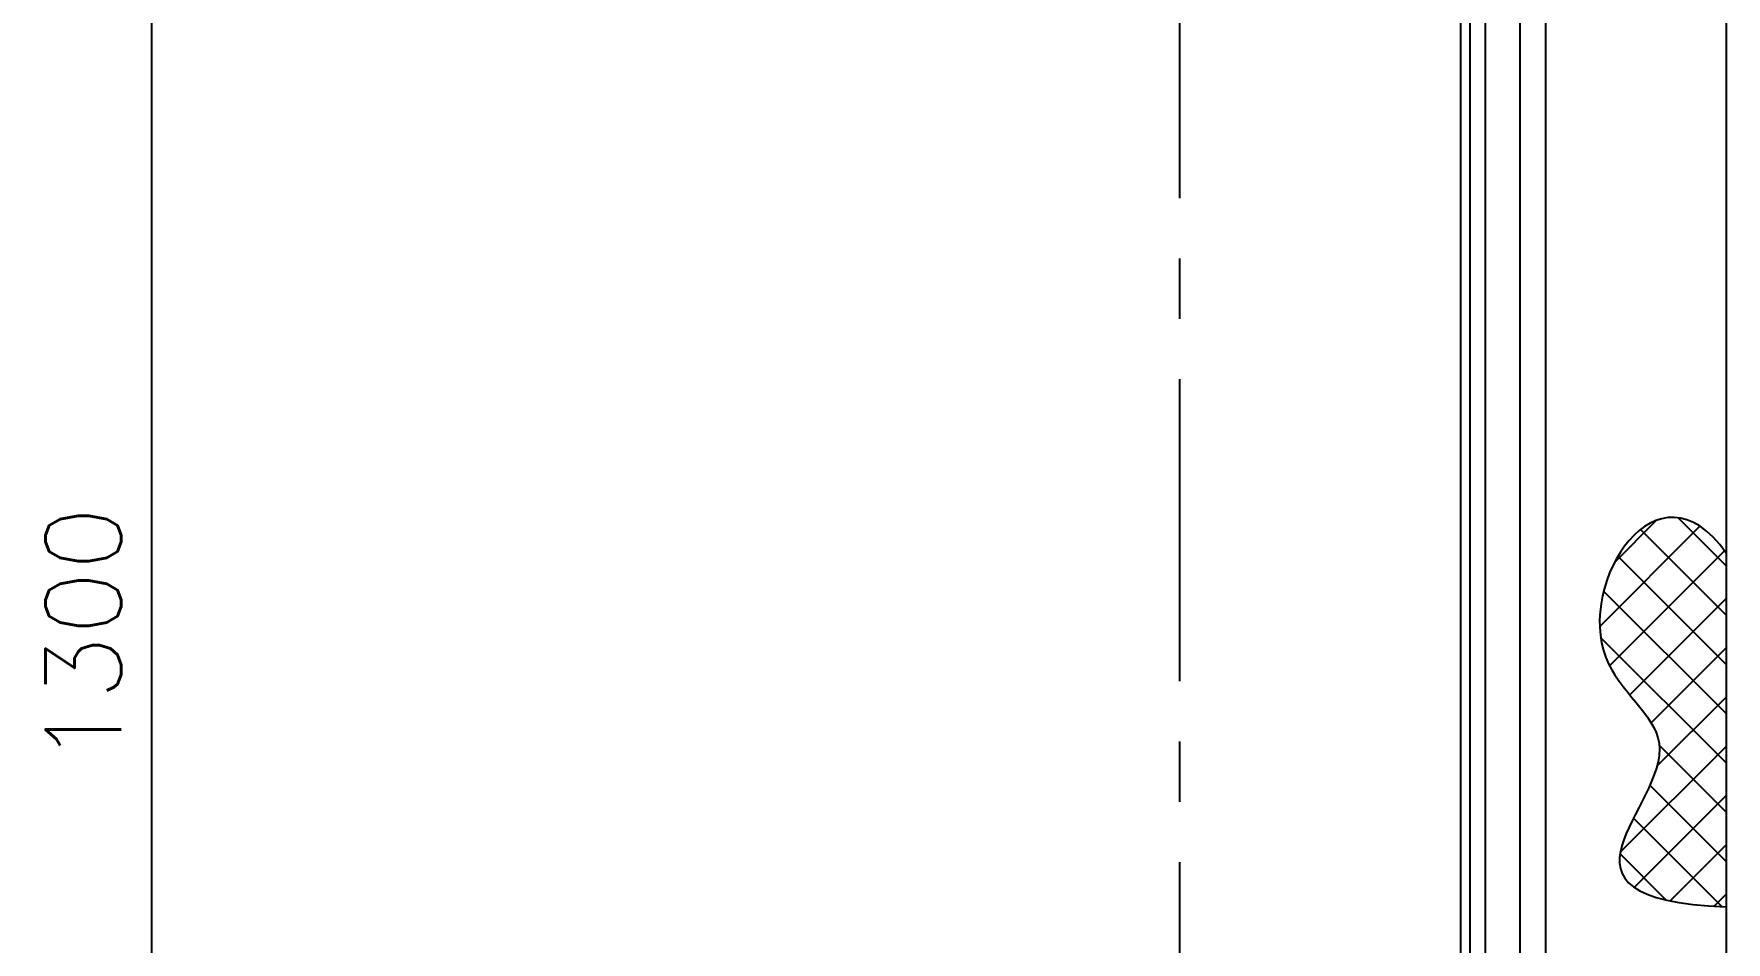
# Model space of a CAD drawing. Header units: millimetres. Extents: x 0 to 5460, y 4155 to 8016.
# Drawn here: x 548 to 1276, y 6451 to 6842 of the extents above; entities that cross this region are included whole.
import ezdxf

# ---------------------------------------------------------------- set-up
doc = ezdxf.new("R2010")
doc.units = ezdxf.units.MM
doc.header["$LTSCALE"] = 13
doc.linetypes.add('ASSI', pattern=[16, 10, -2, 2, -2])
doc.layers.add('P-0000', color=7, linetype='Continuous')
doc.styles.add('ROMANS', font='ROMANS.shx')
doc.dimstyles.new('331N55713_01_00', dxfattribs={"dimscale": 13, "dimtxt": 2.5, "dimasz": 2.5, "dimexe": 0.5, "dimexo": 1, "dimgap": 1, "dimtad": 1, "dimdsep": 46, "dimtxsty": 'ROMANS', "dimsah": 1, "dimcen": 0, "dimclrd": 6, "dimclre": 6, "dimclrt": 2, "dimazin": 2, "dimtfac": 0.6, "dimtmove": 0, "dimatfit": 0, "dimldrblk": 'DOT', "dimfxl": 0, "dimtvp": 1, "dimtolj": 1, "dimarcsym": 0})

# ---------------------------------------------------------------- blocks, each defined once
blk = doc.blocks.new('*D9')
at = {"layer": 'Defpoints', "color": 0, "linetype": 'Continuous'}
for p in [(1162.19, 7232.29), (598.8, 5932.29), (1156.19, 5932.29)]:
    blk.add_point(p, dxfattribs=at)
at = {"layer": 'P-0000', "color": 6, "linetype": 'Continuous', "lineweight": -2}
for p, q in [((1149.19, 7232.29), (592.3, 7232.29)), ((598.8, 7199.79), (598.8, 5964.79)), ((1143.19, 5932.29), (592.3, 5932.29))]:
    blk.add_line(p, q, dxfattribs=at)
at = {"layer": 'P-0000', "color": 6, "linetype": 'Continuous'}
for points in [[(593.39, 7199.79), (604.22, 7199.79), (598.8, 7232.29)], [(593.39, 5964.79), (604.22, 5964.79), (598.8, 5932.29)]]:
    blk.add_solid(points, dxfattribs=at)
at = {"layer": 'P-0000', "color": 2, "linetype": 'Continuous', "insert": (569.55, 6582.54), "char_height": 32.5, "attachment_point": 5, "rotation": 90, "style": 'ROMANS'}
blk.add_mtext('\\A1;1300', dxfattribs=at)
blk = doc.blocks.new('_Dot')
at = {"color": 0, "linetype": 'ByBlock', "lineweight": -2}
blk.add_line((-0.5, 0), (-1, 0), dxfattribs=at)
at = {"color": 0, "linetype": 'ByBlock', "const_width": 0.5}
blk.add_lwpolyline([(-0.25, 0, 1), (0.25, 0, 1)], format="xyb", close=True, dxfattribs=at)

msp = doc.modelspace()

# ---------------------------------------------------------------- hatches: boundary and pattern name
at = {"layer": 'P-0000', "linetype": 'Continuous'}
h = msp.add_hatch(dxfattribs=at)
h.set_pattern_fill('_U', color=6, scale=15, angle=45, style=0, pattern_type=0)
h.set_pattern_definition([(45, (0, 4155.379), (-10.6066, 10.6066), [])])
h.paths.add_polyline_path([(1276.357, 6618.04), (1276.104, 6618.398), (1275.852, 6618.751), (1275.599, 6619.1), (1275.346, 6619.444), (1275.093, 6619.783), (1274.84, 6620.118), (1274.586, 6620.448), (1274.332, 6620.773), (1274.078, 6621.094), (1273.824, 6621.41), (1273.57, 6621.722), (1273.315, 6622.029), (1273.061, 6622.332), (1272.806, 6622.63), (1272.551, 6622.924), (1272.296, 6623.213), (1272.041, 6623.498), (1271.785, 6623.778), (1271.53, 6624.054), (1271.274, 6624.326), (1271.019, 6624.593), (1270.763, 6624.856), (1270.507, 6625.115), (1270.251, 6625.369), (1269.995, 6625.619), (1269.739, 6625.865), (1269.483, 6626.106), (1269.226, 6626.343), (1268.97, 6626.576), (1268.714, 6626.805), (1268.458, 6627.029), (1268.201, 6627.249), (1267.945, 6627.465), (1267.688, 6627.677), (1267.432, 6627.885), (1267.176, 6628.089), (1266.919, 6628.288), (1266.663, 6628.484), (1266.407, 6628.675), (1266.15, 6628.862), (1265.894, 6629.045), (1265.638, 6629.225), (1265.382, 6629.4), (1265.126, 6629.571), (1264.87, 6629.738), (1264.614, 6629.902), (1264.358, 6630.061), (1264.102, 6630.216), (1263.846, 6630.368), (1263.591, 6630.515), (1263.335, 6630.659), (1263.08, 6630.799), (1262.825, 6630.935), (1262.57, 6631.067), (1262.315, 6631.196), (1262.06, 6631.32), (1261.805, 6631.441), (1261.551, 6631.558), (1261.296, 6631.671), (1261.042, 6631.781), (1260.788, 6631.887), (1260.534, 6631.989), (1260.281, 6632.087), (1260.028, 6632.182), (1259.774, 6632.273), (1259.521, 6632.361), (1259.269, 6632.444), (1259.016, 6632.525), (1258.764, 6632.601), (1258.512, 6632.675), (1258.26, 6632.744), (1258.009, 6632.81), (1257.758, 6632.873), (1257.507, 6632.932), (1257.256, 6632.987), (1257.006, 6633.039), (1256.756, 6633.088), (1256.506, 6633.133), (1256.257, 6633.175), (1256.007, 6633.213), (1255.759, 6633.248), (1255.51, 6633.28), (1255.262, 6633.308), (1255.014, 6633.333), (1254.767, 6633.355), (1254.52, 6633.373), (1254.273, 6633.388), (1254.027, 6633.4), (1253.781, 6633.409), (1253.536, 6633.414), (1253.29, 6633.416), (1253.046, 6633.415), (1252.801, 6633.41), (1252.558, 6633.403), (1252.314, 6633.392), (1252.071, 6633.378), (1251.829, 6633.362), (1251.586, 6633.342), (1251.345, 6633.318), (1251.104, 6633.292), (1250.863, 6633.263), (1250.623, 6633.231), (1250.383, 6633.195), (1250.144, 6633.157), (1249.905, 6633.116), (1249.666, 6633.072), (1249.429, 6633.024), (1249.191, 6632.974), (1248.955, 6632.921), (1248.719, 6632.865), (1248.483, 6632.806), (1248.248, 6632.744), (1248.013, 6632.68), (1247.779, 6632.612), (1247.546, 6632.542), (1247.313, 6632.469), (1247.081, 6632.393), (1246.849, 6632.314), (1246.618, 6632.233), (1246.388, 6632.149), (1246.158, 6632.062), (1245.929, 6631.972), (1245.7, 6631.88), (1245.473, 6631.785), (1245.245, 6631.688), (1245.019, 6631.587), (1244.793, 6631.484), (1244.567, 6631.379), (1244.343, 6631.271), (1244.119, 6631.16), (1243.896, 6631.047), (1243.673, 6630.931), (1243.451, 6630.813), (1243.23, 6630.692), (1243.01, 6630.569), (1242.79, 6630.443), (1242.571, 6630.315), (1242.353, 6630.184), (1242.135, 6630.051), (1241.918, 6629.915), (1241.702, 6629.777), (1241.487, 6629.637), (1241.273, 6629.494), (1241.059, 6629.349), (1240.846, 6629.202), (1240.634, 6629.052), (1240.423, 6628.9), (1240.212, 6628.746), (1240.003, 6628.589), (1239.794, 6628.431), (1239.586, 6628.27), (1239.378, 6628.106), (1239.172, 6627.941), (1238.967, 6627.773), (1238.762, 6627.604), (1238.558, 6627.432), (1238.355, 6627.258), (1238.153, 6627.082), (1237.952, 6626.903), (1237.752, 6626.723), (1237.553, 6626.541), (1237.354, 6626.356), (1237.157, 6626.17), (1236.96, 6625.981), (1236.765, 6625.791), (1236.57, 6625.598), (1236.376, 6625.404), (1236.183, 6625.207), (1235.992, 6625.009), (1235.801, 6624.809), (1235.611, 6624.607), (1235.422, 6624.402), (1235.234, 6624.197), (1235.047, 6623.989), (1234.861, 6623.779), (1234.676, 6623.568), (1234.492, 6623.354), (1234.309, 6623.139), (1234.128, 6622.923), (1233.947, 6622.704), (1233.767, 6622.484), (1233.588, 6622.262), (1233.411, 6622.038), (1233.234, 6621.813), (1233.058, 6621.586), (1232.884, 6621.357), (1232.711, 6621.127), (1232.538, 6620.895), (1232.367, 6620.661), (1232.197, 6620.426), (1232.028, 6620.189), (1231.861, 6619.951), (1231.694, 6619.711), (1231.528, 6619.47), (1231.364, 6619.227), (1231.201, 6618.982), (1231.039, 6618.737), (1230.878, 6618.489), (1230.718, 6618.241), (1230.56, 6617.991), (1230.402, 6617.739), (1230.246, 6617.486), (1230.091, 6617.232), (1229.938, 6616.976), (1229.785, 6616.719), (1229.634, 6616.461), (1229.484, 6616.201), (1229.335, 6615.94), (1229.187, 6615.678), (1229.041, 6615.414), (1228.896, 6615.15), (1228.752, 6614.884), (1228.61, 6614.616), (1228.469, 6614.348), (1228.329, 6614.079), (1228.19, 6613.808), (1228.053, 6613.536), (1227.917, 6613.263), (1227.782, 6612.989), (1227.649, 6612.714), (1227.517, 6612.438), (1227.386, 6612.16), (1227.257, 6611.882), (1227.129, 6611.603), (1227.002, 6611.322), (1226.877, 6611.041), (1226.753, 6610.758), (1226.63, 6610.475), (1226.509, 6610.191), (1226.39, 6609.906), (1226.271, 6609.62), (1226.154, 6609.332), (1226.039, 6609.045), (1225.925, 6608.756), (1225.812, 6608.466), (1225.701, 6608.176), (1225.591, 6607.885), (1225.483, 6607.592), (1225.376, 6607.3), (1225.271, 6607.006), (1225.167, 6606.712), (1225.065, 6606.417), (1224.964, 6606.121), (1224.865, 6605.824), (1224.767, 6605.527), (1224.67, 6605.229), (1224.576, 6604.931), (1224.482, 6604.632), (1224.391, 6604.332), (1224.3, 6604.032), (1224.212, 6603.731), (1224.124, 6603.429), (1224.039, 6603.127), (1223.955, 6602.825), (1223.873, 6602.522), (1223.792, 6602.218), (1223.712, 6601.914), (1223.635, 6601.609), (1223.559, 6601.304), (1223.484, 6600.999), (1223.412, 6600.693), (1223.34, 6600.387), (1223.271, 6600.08), (1223.203, 6599.773), (1223.137, 6599.466), (1223.072, 6599.158), (1223.009, 6598.85), (1222.948, 6598.542), (1222.889, 6598.233), (1222.831, 6597.924), (1222.774, 6597.615), (1222.72, 6597.306), (1222.667, 6596.996), (1222.616, 6596.686), (1222.567, 6596.376), (1222.519, 6596.066), (1222.473, 6595.756), (1222.429, 6595.446), (1222.387, 6595.135), (1222.346, 6594.824), (1222.307, 6594.514), (1222.27, 6594.203), (1222.235, 6593.892), (1222.201, 6593.581), (1222.17, 6593.27), (1222.14, 6592.959), (1222.112, 6592.648), (1222.085, 6592.337), (1222.061, 6592.026), (1222.038, 6591.715), (1222.017, 6591.405), (1221.998, 6591.094), (1221.981, 6590.783), (1221.966, 6590.473), (1221.953, 6590.163), (1221.941, 6589.853), (1221.931, 6589.543), (1221.924, 6589.233), (1221.918, 6588.923), (1221.914, 6588.614), (1221.912, 6588.305), (1221.912, 6587.996), (1221.914, 6587.688), (1221.917, 6587.379), (1221.923, 6587.071), (1221.931, 6586.764), (1221.94, 6586.456), (1221.952, 6586.149), (1221.965, 6585.843), (1221.98, 6585.537), (1221.998, 6585.231), (1222.017, 6584.926), (1222.039, 6584.621), (1222.062, 6584.316), (1222.088, 6584.012), (1222.115, 6583.709), (1222.145, 6583.406), (1222.176, 6583.103), (1222.21, 6582.801), (1222.245, 6582.5), (1222.283, 6582.199), (1222.322, 6581.899), (1222.364, 6581.599), (1222.408, 6581.3), (1222.454, 6581.002), (1222.502, 6580.704), (1222.552, 6580.407), (1222.604, 6580.111), (1222.659, 6579.815), (1222.715, 6579.52), (1222.774, 6579.226), (1222.834, 6578.932), (1222.897, 6578.64), (1222.962, 6578.348), (1223.029, 6578.057), (1223.098, 6577.766), (1223.17, 6577.477), (1223.244, 6577.188), (1223.319, 6576.901), (1223.397, 6576.614), (1223.477, 6576.328), (1223.56, 6576.043), (1223.644, 6575.759), (1223.731, 6575.476), (1223.82, 6575.193), (1223.912, 6574.912), (1224.005, 6574.632), (1224.101, 6574.353), (1224.199, 6574.075), (1224.299, 6573.797), (1224.402, 6573.521), (1224.507, 6573.246), (1224.614, 6572.973), (1224.723, 6572.7), (1224.835, 6572.428), (1224.949, 6572.157), (1225.064, 6571.888), (1225.183, 6571.619), (1225.303, 6571.352), (1225.425, 6571.086), (1225.549, 6570.82), (1225.676, 6570.556), (1225.804, 6570.293), (1225.934, 6570.03), (1226.066, 6569.769), (1226.2, 6569.508), (1226.336, 6569.249), (1226.474, 6568.991), (1226.613, 6568.733), (1226.754, 6568.476), (1226.897, 6568.221), (1227.041, 6567.966), (1227.187, 6567.712), (1227.335, 6567.459), (1227.484, 6567.207), (1227.634, 6566.956), (1227.787, 6566.705), (1227.94, 6566.455), (1228.095, 6566.207), (1228.251, 6565.959), (1228.409, 6565.712), (1228.568, 6565.465), (1228.728, 6565.22), (1228.89, 6564.975), (1229.053, 6564.731), (1229.217, 6564.488), (1229.382, 6564.245), (1229.548, 6564.003), (1229.715, 6563.762), (1229.883, 6563.522), (1230.052, 6563.282), (1230.223, 6563.043), (1230.394, 6562.805), (1230.566, 6562.568), (1230.739, 6562.331), (1230.912, 6562.094), (1231.262, 6561.624), (1231.615, 6561.155), (1231.97, 6560.689), (1232.328, 6560.226), (1232.687, 6559.764), (1233.049, 6559.305), (1233.412, 6558.848), (1233.776, 6558.392), (1234.141, 6557.939), (1234.507, 6557.487), (1234.873, 6557.037), (1235.239, 6556.588), (1235.971, 6555.695), (1237.425, 6553.925), (1237.784, 6553.485), (1238.142, 6553.046), (1238.497, 6552.608), (1238.85, 6552.17), (1239.199, 6551.733), (1239.546, 6551.297), (1239.889, 6550.861), (1240.228, 6550.425), (1240.564, 6549.99), (1240.895, 6549.555), (1241.221, 6549.12), (1241.383, 6548.902), (1241.543, 6548.684), (1241.702, 6548.467), (1241.859, 6548.249), (1242.016, 6548.032), (1242.171, 6547.814), (1242.324, 6547.596), (1242.476, 6547.379), (1242.627, 6547.161), (1242.776, 6546.943), (1242.923, 6546.725), (1243.069, 6546.506), (1243.214, 6546.288), (1243.356, 6546.07), (1243.497, 6545.851), (1243.636, 6545.632), (1243.774, 6545.413), (1243.91, 6545.194), (1244.043, 6544.975), (1244.175, 6544.755), (1244.305, 6544.536), (1244.434, 6544.316), (1244.56, 6544.095), (1244.684, 6543.875), (1244.806, 6543.654), (1244.926, 6543.433), (1245.044, 6543.212), (1245.16, 6542.991), (1245.274, 6542.769), (1245.385, 6542.547), (1245.495, 6542.324), (1245.602, 6542.101), (1245.706, 6541.878), (1245.809, 6541.655), (1245.909, 6541.431), (1246.006, 6541.206), (1246.101, 6540.982), (1246.194, 6540.757), (1246.284, 6540.531), (1246.372, 6540.305), (1246.457, 6540.079), (1246.539, 6539.852), (1246.619, 6539.625), (1246.696, 6539.397), (1246.77, 6539.169), (1246.842, 6538.941), (1246.91, 6538.712), (1246.976, 6538.482), (1247.039, 6538.252), (1247.1, 6538.021), (1247.157, 6537.79), (1247.211, 6537.558), (1247.262, 6537.326), (1247.311, 6537.093), (1247.356, 6536.859), (1247.398, 6536.625), (1247.437, 6536.39), (1247.473, 6536.155), (1247.495, 6535.995), (1247.516, 6535.835), (1247.536, 6535.675), (1247.554, 6535.515), (1247.57, 6535.354), (1247.585, 6535.193), (1247.599, 6535.031), (1247.612, 6534.87), (1247.623, 6534.708), (1247.632, 6534.545), (1247.641, 6534.383), (1247.647, 6534.22), (1247.653, 6534.057), (1247.657, 6533.894), (1247.66, 6533.73), (1247.661, 6533.567), (1247.662, 6533.403), (1247.661, 6533.238), (1247.658, 6533.074), (1247.654, 6532.909), (1247.649, 6532.744), (1247.643, 6532.579), (1247.636, 6532.413), (1247.627, 6532.247), (1247.617, 6532.081), (1247.606, 6531.915), (1247.593, 6531.749), (1247.579, 6531.582), (1247.564, 6531.415), (1247.548, 6531.248), (1247.531, 6531.081), (1247.513, 6530.913), (1247.493, 6530.745), (1247.472, 6530.577), (1247.45, 6530.409), (1247.427, 6530.241), (1247.403, 6530.072), (1247.378, 6529.903), (1247.351, 6529.734), (1247.324, 6529.565), (1247.295, 6529.396), (1247.265, 6529.226), (1247.234, 6529.056), (1247.202, 6528.886), (1247.135, 6528.546), (1247.064, 6528.204), (1246.989, 6527.862), (1246.91, 6527.519), (1246.827, 6527.176), (1246.74, 6526.831), (1246.649, 6526.487), (1246.555, 6526.141), (1246.457, 6525.795), (1246.355, 6525.448), (1246.25, 6525.101), (1246.142, 6524.753), (1246.03, 6524.405), (1245.915, 6524.056), (1245.797, 6523.706), (1245.675, 6523.356), (1245.551, 6523.005), (1245.423, 6522.655), (1245.293, 6522.303), (1245.16, 6521.951), (1245.025, 6521.599), (1244.886, 6521.246), (1244.745, 6520.893), (1244.602, 6520.54), (1244.456, 6520.186), (1244.308, 6519.832), (1244.157, 6519.478), (1244.004, 6519.123), (1243.849, 6518.768), (1243.692, 6518.413), (1243.534, 6518.057), (1243.373, 6517.701), (1243.21, 6517.346), (1243.046, 6516.989), (1242.88, 6516.633), (1242.712, 6516.277), (1242.543, 6515.92), (1242.372, 6515.564), (1242.2, 6515.207), (1242.027, 6514.85), (1241.852, 6514.493), (1241.676, 6514.136), (1241.322, 6513.422), (1240.964, 6512.708), (1240.602, 6511.994), (1240.238, 6511.281), (1239.872, 6510.568), (1239.505, 6509.855), (1238.769, 6508.433), (1238.035, 6507.014), (1237.67, 6506.306), (1237.308, 6505.6), (1236.948, 6504.896), (1236.592, 6504.193), (1236.24, 6503.492), (1235.892, 6502.793), (1235.721, 6502.444), (1235.55, 6502.096), (1235.381, 6501.749), (1235.214, 6501.402), (1235.048, 6501.055), (1234.884, 6500.71), (1234.722, 6500.364), (1234.562, 6500.02), (1234.403, 6499.676), (1234.247, 6499.333), (1234.092, 6498.991), (1233.94, 6498.649), (1233.79, 6498.308), (1233.642, 6497.968), (1233.496, 6497.628), (1233.353, 6497.29), (1233.213, 6496.952), (1233.075, 6496.615), (1232.94, 6496.279), (1232.807, 6495.943), (1232.678, 6495.609), (1232.551, 6495.275), (1232.427, 6494.943), (1232.307, 6494.611), (1232.189, 6494.281), (1232.075, 6493.951), (1231.963, 6493.622), (1231.856, 6493.294), (1231.751, 6492.968), (1231.65, 6492.642), (1231.553, 6492.317), (1231.459, 6491.994), (1231.369, 6491.671), (1231.283, 6491.35), (1231.201, 6491.03), (1231.122, 6490.711), (1231.048, 6490.393), (1230.978, 6490.076), (1230.912, 6489.761), (1230.85, 6489.446), (1230.821, 6489.29), (1230.792, 6489.133), (1230.765, 6488.977), (1230.739, 6488.821), (1230.714, 6488.666), (1230.69, 6488.511), (1230.668, 6488.356), (1230.646, 6488.201), (1230.626, 6488.047), (1230.607, 6487.893), (1230.589, 6487.74), (1230.572, 6487.587), (1230.556, 6487.434), (1230.542, 6487.282), (1230.529, 6487.129), (1230.517, 6486.978), (1230.506, 6486.826), (1230.496, 6486.675), (1230.488, 6486.524), (1230.481, 6486.374), (1230.475, 6486.224), (1230.471, 6486.074), (1230.468, 6485.925), (1230.466, 6485.776), (1230.465, 6485.627), (1230.466, 6485.479), (1230.468, 6485.331), (1230.471, 6485.183), (1230.476, 6485.036), (1230.482, 6484.889), (1230.49, 6484.743), (1230.498, 6484.597), (1230.508, 6484.451), (1230.52, 6484.306), (1230.533, 6484.161), (1230.547, 6484.016), (1230.563, 6483.872), (1230.58, 6483.728), (1230.599, 6483.585), (1230.619, 6483.442), (1230.641, 6483.299), (1230.664, 6483.157), (1230.688, 6483.015), (1230.714, 6482.874), (1230.742, 6482.733), (1230.771, 6482.593), (1230.801, 6482.452), (1230.833, 6482.313), (1230.866, 6482.173), (1230.902, 6482.034), (1230.938, 6481.896), (1230.976, 6481.758), (1231.016, 6481.62), (1231.057, 6481.483), (1231.1, 6481.346), (1231.145, 6481.21), (1231.191, 6481.074), (1231.238, 6480.938), (1231.288, 6480.803), (1231.339, 6480.668), (1231.391, 6480.534), (1231.446, 6480.401), (1231.501, 6480.267), (1231.559, 6480.134), (1231.618, 6480.002), (1231.679, 6479.87), (1231.742, 6479.738), (1231.806, 6479.607), (1231.872, 6479.477), (1231.94, 6479.347), (1232.01, 6479.217), (1232.081, 6479.088), (1232.154, 6478.959), (1232.229, 6478.831), (1232.305, 6478.703), (1232.384, 6478.575), (1232.464, 6478.449), (1232.546, 6478.322), (1232.629, 6478.196), (1232.715, 6478.071), (1232.802, 6477.946), (1232.892, 6477.821), (1232.983, 6477.697), (1233.076, 6477.574), (1233.17, 6477.451), (1233.267, 6477.328), (1233.366, 6477.206), (1233.466, 6477.085), (1233.568, 6476.964), (1233.673, 6476.843), (1233.779, 6476.723), (1233.887, 6476.604), (1233.997, 6476.485), (1234.109, 6476.366), (1234.223, 6476.248), (1234.339, 6476.131), (1234.457, 6476.014), (1234.577, 6475.898), (1234.699, 6475.782), (1234.823, 6475.666), (1234.949, 6475.552), (1235.077, 6475.437), (1235.207, 6475.324), (1235.339, 6475.21), (1235.473, 6475.098), (1235.609, 6474.986), (1235.747, 6474.874), (1235.887, 6474.763), (1236.03, 6474.652), (1236.174, 6474.542), (1236.321, 6474.433), (1236.47, 6474.324), (1236.621, 6474.216), (1236.774, 6474.108), (1236.929, 6474.001), (1237.086, 6473.894), (1237.245, 6473.788), (1237.407, 6473.682), (1237.571, 6473.577), (1237.737, 6473.473), (1237.905, 6473.369), (1238.076, 6473.266), (1238.248, 6473.163), (1238.423, 6473.061), (1238.6, 6472.96), (1238.78, 6472.859), (1238.961, 6472.758), (1239.145, 6472.659), (1239.331, 6472.559), (1239.52, 6472.461), (1239.711, 6472.363), (1239.904, 6472.265), (1240.099, 6472.169), (1240.297, 6472.072), (1240.497, 6471.977), (1240.699, 6471.882), (1240.904, 6471.787), (1241.111, 6471.694), (1241.321, 6471.601), (1241.533, 6471.508), (1241.747, 6471.416), (1241.964, 6471.325), (1242.183, 6471.234), (1242.404, 6471.144), (1242.628, 6471.054), (1242.854, 6470.966), (1243.083, 6470.877), (1243.315, 6470.79), (1243.548, 6470.703), (1243.785, 6470.617), (1244.023, 6470.531), (1244.264, 6470.446), (1244.508, 6470.361), (1244.754, 6470.278), (1245.003, 6470.195), (1245.254, 6470.112), (1245.508, 6470.03), (1245.764, 6469.949), (1246.023, 6469.869), (1246.285, 6469.789), (1246.549, 6469.71), (1246.816, 6469.631), (1247.085, 6469.553), (1247.357, 6469.476), (1247.631, 6469.4), (1247.908, 6469.324), (1248.188, 6469.249), (1248.47, 6469.174), (1248.755, 6469.1), (1249.043, 6469.027), (1249.333, 6468.955), (1249.626, 6468.883), (1249.922, 6468.812), (1250.221, 6468.741), (1250.522, 6468.671), (1250.826, 6468.602), (1251.132, 6468.534), (1251.441, 6468.466), (1251.753, 6468.399), (1252.068, 6468.333), (1252.386, 6468.268), (1252.706, 6468.203), (1253.029, 6468.139), (1253.355, 6468.075), (1253.684, 6468.013), (1254.016, 6467.951), (1254.35, 6467.889), (1254.687, 6467.829), (1255.027, 6467.769), (1255.37, 6467.71), (1255.716, 6467.651), (1256.065, 6467.594), (1256.416, 6467.537), (1256.771, 6467.48), (1257.128, 6467.425), (1257.488, 6467.37), (1257.851, 6467.316), (1258.217, 6467.263), (1258.586, 6467.21), (1258.958, 6467.159), (1259.333, 6467.108), (1259.711, 6467.057), (1260.092, 6467.008), (1260.475, 6466.959), (1260.862, 6466.911), (1261.252, 6466.864), (1261.645, 6466.817), (1262.041, 6466.771), (1262.439, 6466.726), (1262.841, 6466.682), (1263.246, 6466.639), (1263.654, 6466.596), (1264.065, 6466.554), (1264.479, 6466.513), (1264.897, 6466.473), (1265.317, 6466.433), (1265.74, 6466.394), (1266.167, 6466.356), (1266.596, 6466.319), (1267.029, 6466.282), (1267.465, 6466.247), (1267.904, 6466.212), (1268.346, 6466.178), (1268.792, 6466.145), (1269.24, 6466.112), (1269.692, 6466.08), (1270.147, 6466.05), (1270.605, 6466.019), (1271.067, 6465.99), (1271.531, 6465.962), (1271.999, 6465.934), (1272.47, 6465.907), (1273.422, 6465.856), (1274.387, 6465.808), (1275.365, 6465.764), (1276.357, 6465.722)])
h = msp.add_hatch(dxfattribs=at)
h.set_pattern_fill('_U', color=6, scale=15, angle=135, style=0, pattern_type=0)
h.set_pattern_definition([(135, (0, 4155.379), (-10.6066, -10.6066), [])])
h.paths.add_polyline_path([(1276.357, 6618.04), (1276.104, 6618.398), (1275.852, 6618.751), (1275.599, 6619.1), (1275.346, 6619.444), (1275.093, 6619.783), (1274.84, 6620.118), (1274.586, 6620.448), (1274.332, 6620.773), (1274.078, 6621.094), (1273.824, 6621.41), (1273.57, 6621.722), (1273.315, 6622.029), (1273.061, 6622.332), (1272.806, 6622.63), (1272.551, 6622.924), (1272.296, 6623.213), (1272.041, 6623.498), (1271.785, 6623.778), (1271.53, 6624.054), (1271.274, 6624.326), (1271.019, 6624.593), (1270.763, 6624.856), (1270.507, 6625.115), (1270.251, 6625.369), (1269.995, 6625.619), (1269.739, 6625.865), (1269.483, 6626.106), (1269.226, 6626.343), (1268.97, 6626.576), (1268.714, 6626.805), (1268.458, 6627.029), (1268.201, 6627.249), (1267.945, 6627.465), (1267.688, 6627.677), (1267.432, 6627.885), (1267.176, 6628.089), (1266.919, 6628.288), (1266.663, 6628.484), (1266.407, 6628.675), (1266.15, 6628.862), (1265.894, 6629.045), (1265.638, 6629.225), (1265.382, 6629.4), (1265.126, 6629.571), (1264.87, 6629.738), (1264.614, 6629.902), (1264.358, 6630.061), (1264.102, 6630.216), (1263.846, 6630.368), (1263.591, 6630.515), (1263.335, 6630.659), (1263.08, 6630.799), (1262.825, 6630.935), (1262.57, 6631.067), (1262.315, 6631.196), (1262.06, 6631.32), (1261.805, 6631.441), (1261.551, 6631.558), (1261.296, 6631.671), (1261.042, 6631.781), (1260.788, 6631.887), (1260.534, 6631.989), (1260.281, 6632.087), (1260.028, 6632.182), (1259.774, 6632.273), (1259.521, 6632.361), (1259.269, 6632.444), (1259.016, 6632.525), (1258.764, 6632.601), (1258.512, 6632.675), (1258.26, 6632.744), (1258.009, 6632.81), (1257.758, 6632.873), (1257.507, 6632.932), (1257.256, 6632.987), (1257.006, 6633.039), (1256.756, 6633.088), (1256.506, 6633.133), (1256.257, 6633.175), (1256.007, 6633.213), (1255.759, 6633.248), (1255.51, 6633.28), (1255.262, 6633.308), (1255.014, 6633.333), (1254.767, 6633.355), (1254.52, 6633.373), (1254.273, 6633.388), (1254.027, 6633.4), (1253.781, 6633.409), (1253.536, 6633.414), (1253.29, 6633.416), (1253.046, 6633.415), (1252.801, 6633.41), (1252.558, 6633.403), (1252.314, 6633.392), (1252.071, 6633.378), (1251.829, 6633.362), (1251.586, 6633.342), (1251.345, 6633.318), (1251.104, 6633.292), (1250.863, 6633.263), (1250.623, 6633.231), (1250.383, 6633.195), (1250.144, 6633.157), (1249.905, 6633.116), (1249.666, 6633.072), (1249.429, 6633.024), (1249.191, 6632.974), (1248.955, 6632.921), (1248.719, 6632.865), (1248.483, 6632.806), (1248.248, 6632.744), (1248.013, 6632.68), (1247.779, 6632.612), (1247.546, 6632.542), (1247.313, 6632.469), (1247.081, 6632.393), (1246.849, 6632.314), (1246.618, 6632.233), (1246.388, 6632.149), (1246.158, 6632.062), (1245.929, 6631.972), (1245.7, 6631.88), (1245.473, 6631.785), (1245.245, 6631.688), (1245.019, 6631.587), (1244.793, 6631.484), (1244.567, 6631.379), (1244.343, 6631.271), (1244.119, 6631.16), (1243.896, 6631.047), (1243.673, 6630.931), (1243.451, 6630.813), (1243.23, 6630.692), (1243.01, 6630.569), (1242.79, 6630.443), (1242.571, 6630.315), (1242.353, 6630.184), (1242.135, 6630.051), (1241.918, 6629.915), (1241.702, 6629.777), (1241.487, 6629.637), (1241.273, 6629.494), (1241.059, 6629.349), (1240.846, 6629.202), (1240.634, 6629.052), (1240.423, 6628.9), (1240.212, 6628.746), (1240.003, 6628.589), (1239.794, 6628.431), (1239.586, 6628.27), (1239.378, 6628.106), (1239.172, 6627.941), (1238.967, 6627.773), (1238.762, 6627.604), (1238.558, 6627.432), (1238.355, 6627.258), (1238.153, 6627.082), (1237.952, 6626.903), (1237.752, 6626.723), (1237.553, 6626.541), (1237.354, 6626.356), (1237.157, 6626.17), (1236.96, 6625.981), (1236.765, 6625.791), (1236.57, 6625.598), (1236.376, 6625.404), (1236.183, 6625.207), (1235.992, 6625.009), (1235.801, 6624.809), (1235.611, 6624.607), (1235.422, 6624.402), (1235.234, 6624.197), (1235.047, 6623.989), (1234.861, 6623.779), (1234.676, 6623.568), (1234.492, 6623.354), (1234.309, 6623.139), (1234.128, 6622.923), (1233.947, 6622.704), (1233.767, 6622.484), (1233.588, 6622.262), (1233.411, 6622.038), (1233.234, 6621.813), (1233.058, 6621.586), (1232.884, 6621.357), (1232.711, 6621.127), (1232.538, 6620.895), (1232.367, 6620.661), (1232.197, 6620.426), (1232.028, 6620.189), (1231.861, 6619.951), (1231.694, 6619.711), (1231.528, 6619.47), (1231.364, 6619.227), (1231.201, 6618.982), (1231.039, 6618.737), (1230.878, 6618.489), (1230.718, 6618.241), (1230.56, 6617.991), (1230.402, 6617.739), (1230.246, 6617.486), (1230.091, 6617.232), (1229.938, 6616.976), (1229.785, 6616.719), (1229.634, 6616.461), (1229.484, 6616.201), (1229.335, 6615.94), (1229.187, 6615.678), (1229.041, 6615.414), (1228.896, 6615.15), (1228.752, 6614.884), (1228.61, 6614.616), (1228.469, 6614.348), (1228.329, 6614.079), (1228.19, 6613.808), (1228.053, 6613.536), (1227.917, 6613.263), (1227.782, 6612.989), (1227.649, 6612.714), (1227.517, 6612.438), (1227.386, 6612.16), (1227.257, 6611.882), (1227.129, 6611.603), (1227.002, 6611.322), (1226.877, 6611.041), (1226.753, 6610.758), (1226.63, 6610.475), (1226.509, 6610.191), (1226.39, 6609.906), (1226.271, 6609.62), (1226.154, 6609.332), (1226.039, 6609.045), (1225.925, 6608.756), (1225.812, 6608.466), (1225.701, 6608.176), (1225.591, 6607.885), (1225.483, 6607.592), (1225.376, 6607.3), (1225.271, 6607.006), (1225.167, 6606.712), (1225.065, 6606.417), (1224.964, 6606.121), (1224.865, 6605.824), (1224.767, 6605.527), (1224.67, 6605.229), (1224.576, 6604.931), (1224.482, 6604.632), (1224.391, 6604.332), (1224.3, 6604.032), (1224.212, 6603.731), (1224.124, 6603.429), (1224.039, 6603.127), (1223.955, 6602.825), (1223.873, 6602.522), (1223.792, 6602.218), (1223.712, 6601.914), (1223.635, 6601.609), (1223.559, 6601.304), (1223.484, 6600.999), (1223.412, 6600.693), (1223.34, 6600.387), (1223.271, 6600.08), (1223.203, 6599.773), (1223.137, 6599.466), (1223.072, 6599.158), (1223.009, 6598.85), (1222.948, 6598.542), (1222.889, 6598.233), (1222.831, 6597.924), (1222.774, 6597.615), (1222.72, 6597.306), (1222.667, 6596.996), (1222.616, 6596.686), (1222.567, 6596.376), (1222.519, 6596.066), (1222.473, 6595.756), (1222.429, 6595.446), (1222.387, 6595.135), (1222.346, 6594.824), (1222.307, 6594.514), (1222.27, 6594.203), (1222.235, 6593.892), (1222.201, 6593.581), (1222.17, 6593.27), (1222.14, 6592.959), (1222.112, 6592.648), (1222.085, 6592.337), (1222.061, 6592.026), (1222.038, 6591.715), (1222.017, 6591.405), (1221.998, 6591.094), (1221.981, 6590.783), (1221.966, 6590.473), (1221.953, 6590.163), (1221.941, 6589.853), (1221.931, 6589.543), (1221.924, 6589.233), (1221.918, 6588.923), (1221.914, 6588.614), (1221.912, 6588.305), (1221.912, 6587.996), (1221.914, 6587.688), (1221.917, 6587.379), (1221.923, 6587.071), (1221.931, 6586.764), (1221.94, 6586.456), (1221.952, 6586.149), (1221.965, 6585.843), (1221.98, 6585.537), (1221.998, 6585.231), (1222.017, 6584.926), (1222.039, 6584.621), (1222.062, 6584.316), (1222.088, 6584.012), (1222.115, 6583.709), (1222.145, 6583.406), (1222.176, 6583.103), (1222.21, 6582.801), (1222.245, 6582.5), (1222.283, 6582.199), (1222.322, 6581.899), (1222.364, 6581.599), (1222.408, 6581.3), (1222.454, 6581.002), (1222.502, 6580.704), (1222.552, 6580.407), (1222.604, 6580.111), (1222.659, 6579.815), (1222.715, 6579.52), (1222.774, 6579.226), (1222.834, 6578.932), (1222.897, 6578.64), (1222.962, 6578.348), (1223.029, 6578.057), (1223.098, 6577.766), (1223.17, 6577.477), (1223.244, 6577.188), (1223.319, 6576.901), (1223.397, 6576.614), (1223.477, 6576.328), (1223.56, 6576.043), (1223.644, 6575.759), (1223.731, 6575.476), (1223.82, 6575.193), (1223.912, 6574.912), (1224.005, 6574.632), (1224.101, 6574.353), (1224.199, 6574.075), (1224.299, 6573.797), (1224.402, 6573.521), (1224.507, 6573.246), (1224.614, 6572.973), (1224.723, 6572.7), (1224.835, 6572.428), (1224.949, 6572.157), (1225.064, 6571.888), (1225.183, 6571.619), (1225.303, 6571.352), (1225.425, 6571.086), (1225.549, 6570.82), (1225.676, 6570.556), (1225.804, 6570.293), (1225.934, 6570.03), (1226.066, 6569.769), (1226.2, 6569.508), (1226.336, 6569.249), (1226.474, 6568.991), (1226.613, 6568.733), (1226.754, 6568.476), (1226.897, 6568.221), (1227.041, 6567.966), (1227.187, 6567.712), (1227.335, 6567.459), (1227.484, 6567.207), (1227.634, 6566.956), (1227.787, 6566.705), (1227.94, 6566.455), (1228.095, 6566.207), (1228.251, 6565.959), (1228.409, 6565.712), (1228.568, 6565.465), (1228.728, 6565.22), (1228.89, 6564.975), (1229.053, 6564.731), (1229.217, 6564.488), (1229.382, 6564.245), (1229.548, 6564.003), (1229.715, 6563.762), (1229.883, 6563.522), (1230.052, 6563.282), (1230.223, 6563.043), (1230.394, 6562.805), (1230.566, 6562.568), (1230.739, 6562.331), (1230.912, 6562.094), (1231.262, 6561.624), (1231.615, 6561.155), (1231.97, 6560.689), (1232.328, 6560.226), (1232.687, 6559.764), (1233.049, 6559.305), (1233.412, 6558.848), (1233.776, 6558.392), (1234.141, 6557.939), (1234.507, 6557.487), (1234.873, 6557.037), (1235.239, 6556.588), (1235.971, 6555.695), (1237.425, 6553.925), (1237.784, 6553.485), (1238.142, 6553.046), (1238.497, 6552.608), (1238.85, 6552.17), (1239.199, 6551.733), (1239.546, 6551.297), (1239.889, 6550.861), (1240.228, 6550.425), (1240.564, 6549.99), (1240.895, 6549.555), (1241.221, 6549.12), (1241.383, 6548.902), (1241.543, 6548.684), (1241.702, 6548.467), (1241.859, 6548.249), (1242.016, 6548.032), (1242.171, 6547.814), (1242.324, 6547.596), (1242.476, 6547.379), (1242.627, 6547.161), (1242.776, 6546.943), (1242.923, 6546.725), (1243.069, 6546.506), (1243.214, 6546.288), (1243.356, 6546.07), (1243.497, 6545.851), (1243.636, 6545.632), (1243.774, 6545.413), (1243.91, 6545.194), (1244.043, 6544.975), (1244.175, 6544.755), (1244.305, 6544.536), (1244.434, 6544.316), (1244.56, 6544.095), (1244.684, 6543.875), (1244.806, 6543.654), (1244.926, 6543.433), (1245.044, 6543.212), (1245.16, 6542.991), (1245.274, 6542.769), (1245.385, 6542.547), (1245.495, 6542.324), (1245.602, 6542.101), (1245.706, 6541.878), (1245.809, 6541.655), (1245.909, 6541.431), (1246.006, 6541.206), (1246.101, 6540.982), (1246.194, 6540.757), (1246.284, 6540.531), (1246.372, 6540.305), (1246.457, 6540.079), (1246.539, 6539.852), (1246.619, 6539.625), (1246.696, 6539.397), (1246.77, 6539.169), (1246.842, 6538.941), (1246.91, 6538.712), (1246.976, 6538.482), (1247.039, 6538.252), (1247.1, 6538.021), (1247.157, 6537.79), (1247.211, 6537.558), (1247.262, 6537.326), (1247.311, 6537.093), (1247.356, 6536.859), (1247.398, 6536.625), (1247.437, 6536.39), (1247.473, 6536.155), (1247.495, 6535.995), (1247.516, 6535.835), (1247.536, 6535.675), (1247.554, 6535.515), (1247.57, 6535.354), (1247.585, 6535.193), (1247.599, 6535.031), (1247.612, 6534.87), (1247.623, 6534.708), (1247.632, 6534.545), (1247.641, 6534.383), (1247.647, 6534.22), (1247.653, 6534.057), (1247.657, 6533.894), (1247.66, 6533.73), (1247.661, 6533.567), (1247.662, 6533.403), (1247.661, 6533.238), (1247.658, 6533.074), (1247.654, 6532.909), (1247.649, 6532.744), (1247.643, 6532.579), (1247.636, 6532.413), (1247.627, 6532.247), (1247.617, 6532.081), (1247.606, 6531.915), (1247.593, 6531.749), (1247.579, 6531.582), (1247.564, 6531.415), (1247.548, 6531.248), (1247.531, 6531.081), (1247.513, 6530.913), (1247.493, 6530.745), (1247.472, 6530.577), (1247.45, 6530.409), (1247.427, 6530.241), (1247.403, 6530.072), (1247.378, 6529.903), (1247.351, 6529.734), (1247.324, 6529.565), (1247.295, 6529.396), (1247.265, 6529.226), (1247.234, 6529.056), (1247.202, 6528.886), (1247.135, 6528.546), (1247.064, 6528.204), (1246.989, 6527.862), (1246.91, 6527.519), (1246.827, 6527.176), (1246.74, 6526.831), (1246.649, 6526.487), (1246.555, 6526.141), (1246.457, 6525.795), (1246.355, 6525.448), (1246.25, 6525.101), (1246.142, 6524.753), (1246.03, 6524.405), (1245.915, 6524.056), (1245.797, 6523.706), (1245.675, 6523.356), (1245.551, 6523.005), (1245.423, 6522.655), (1245.293, 6522.303), (1245.16, 6521.951), (1245.025, 6521.599), (1244.886, 6521.246), (1244.745, 6520.893), (1244.602, 6520.54), (1244.456, 6520.186), (1244.308, 6519.832), (1244.157, 6519.478), (1244.004, 6519.123), (1243.849, 6518.768), (1243.692, 6518.413), (1243.534, 6518.057), (1243.373, 6517.701), (1243.21, 6517.346), (1243.046, 6516.989), (1242.88, 6516.633), (1242.712, 6516.277), (1242.543, 6515.92), (1242.372, 6515.564), (1242.2, 6515.207), (1242.027, 6514.85), (1241.852, 6514.493), (1241.676, 6514.136), (1241.322, 6513.422), (1240.964, 6512.708), (1240.602, 6511.994), (1240.238, 6511.281), (1239.872, 6510.568), (1239.505, 6509.855), (1238.769, 6508.433), (1238.035, 6507.014), (1237.67, 6506.306), (1237.308, 6505.6), (1236.948, 6504.896), (1236.592, 6504.193), (1236.24, 6503.492), (1235.892, 6502.793), (1235.721, 6502.444), (1235.55, 6502.096), (1235.381, 6501.749), (1235.214, 6501.402), (1235.048, 6501.055), (1234.884, 6500.71), (1234.722, 6500.364), (1234.562, 6500.02), (1234.403, 6499.676), (1234.247, 6499.333), (1234.092, 6498.991), (1233.94, 6498.649), (1233.79, 6498.308), (1233.642, 6497.968), (1233.496, 6497.628), (1233.353, 6497.29), (1233.213, 6496.952), (1233.075, 6496.615), (1232.94, 6496.279), (1232.807, 6495.943), (1232.678, 6495.609), (1232.551, 6495.275), (1232.427, 6494.943), (1232.307, 6494.611), (1232.189, 6494.281), (1232.075, 6493.951), (1231.963, 6493.622), (1231.856, 6493.294), (1231.751, 6492.968), (1231.65, 6492.642), (1231.553, 6492.317), (1231.459, 6491.994), (1231.369, 6491.671), (1231.283, 6491.35), (1231.201, 6491.03), (1231.122, 6490.711), (1231.048, 6490.393), (1230.978, 6490.076), (1230.912, 6489.761), (1230.85, 6489.446), (1230.821, 6489.29), (1230.792, 6489.133), (1230.765, 6488.977), (1230.739, 6488.821), (1230.714, 6488.666), (1230.69, 6488.511), (1230.668, 6488.356), (1230.646, 6488.201), (1230.626, 6488.047), (1230.607, 6487.893), (1230.589, 6487.74), (1230.572, 6487.587), (1230.556, 6487.434), (1230.542, 6487.282), (1230.529, 6487.129), (1230.517, 6486.978), (1230.506, 6486.826), (1230.496, 6486.675), (1230.488, 6486.524), (1230.481, 6486.374), (1230.475, 6486.224), (1230.471, 6486.074), (1230.468, 6485.925), (1230.466, 6485.776), (1230.465, 6485.627), (1230.466, 6485.479), (1230.468, 6485.331), (1230.471, 6485.183), (1230.476, 6485.036), (1230.482, 6484.889), (1230.49, 6484.743), (1230.498, 6484.597), (1230.508, 6484.451), (1230.52, 6484.306), (1230.533, 6484.161), (1230.547, 6484.016), (1230.563, 6483.872), (1230.58, 6483.728), (1230.599, 6483.585), (1230.619, 6483.442), (1230.641, 6483.299), (1230.664, 6483.157), (1230.688, 6483.015), (1230.714, 6482.874), (1230.742, 6482.733), (1230.771, 6482.593), (1230.801, 6482.452), (1230.833, 6482.313), (1230.866, 6482.173), (1230.902, 6482.034), (1230.938, 6481.896), (1230.976, 6481.758), (1231.016, 6481.62), (1231.057, 6481.483), (1231.1, 6481.346), (1231.145, 6481.21), (1231.191, 6481.074), (1231.238, 6480.938), (1231.288, 6480.803), (1231.339, 6480.668), (1231.391, 6480.534), (1231.446, 6480.401), (1231.501, 6480.267), (1231.559, 6480.134), (1231.618, 6480.002), (1231.679, 6479.87), (1231.742, 6479.738), (1231.806, 6479.607), (1231.872, 6479.477), (1231.94, 6479.347), (1232.01, 6479.217), (1232.081, 6479.088), (1232.154, 6478.959), (1232.229, 6478.831), (1232.305, 6478.703), (1232.384, 6478.575), (1232.464, 6478.449), (1232.546, 6478.322), (1232.629, 6478.196), (1232.715, 6478.071), (1232.802, 6477.946), (1232.892, 6477.821), (1232.983, 6477.697), (1233.076, 6477.574), (1233.17, 6477.451), (1233.267, 6477.328), (1233.366, 6477.206), (1233.466, 6477.085), (1233.568, 6476.964), (1233.673, 6476.843), (1233.779, 6476.723), (1233.887, 6476.604), (1233.997, 6476.485), (1234.109, 6476.366), (1234.223, 6476.248), (1234.339, 6476.131), (1234.457, 6476.014), (1234.577, 6475.898), (1234.699, 6475.782), (1234.823, 6475.666), (1234.949, 6475.552), (1235.077, 6475.437), (1235.207, 6475.324), (1235.339, 6475.21), (1235.473, 6475.098), (1235.609, 6474.986), (1235.747, 6474.874), (1235.887, 6474.763), (1236.03, 6474.652), (1236.174, 6474.542), (1236.321, 6474.433), (1236.47, 6474.324), (1236.621, 6474.216), (1236.774, 6474.108), (1236.929, 6474.001), (1237.086, 6473.894), (1237.245, 6473.788), (1237.407, 6473.682), (1237.571, 6473.577), (1237.737, 6473.473), (1237.905, 6473.369), (1238.076, 6473.266), (1238.248, 6473.163), (1238.423, 6473.061), (1238.6, 6472.96), (1238.78, 6472.859), (1238.961, 6472.758), (1239.145, 6472.659), (1239.331, 6472.559), (1239.52, 6472.461), (1239.711, 6472.363), (1239.904, 6472.265), (1240.099, 6472.169), (1240.297, 6472.072), (1240.497, 6471.977), (1240.699, 6471.882), (1240.904, 6471.787), (1241.111, 6471.694), (1241.321, 6471.601), (1241.533, 6471.508), (1241.747, 6471.416), (1241.964, 6471.325), (1242.183, 6471.234), (1242.404, 6471.144), (1242.628, 6471.054), (1242.854, 6470.966), (1243.083, 6470.877), (1243.315, 6470.79), (1243.548, 6470.703), (1243.785, 6470.617), (1244.023, 6470.531), (1244.264, 6470.446), (1244.508, 6470.361), (1244.754, 6470.278), (1245.003, 6470.195), (1245.254, 6470.112), (1245.508, 6470.03), (1245.764, 6469.949), (1246.023, 6469.869), (1246.285, 6469.789), (1246.549, 6469.71), (1246.816, 6469.631), (1247.085, 6469.553), (1247.357, 6469.476), (1247.631, 6469.4), (1247.908, 6469.324), (1248.188, 6469.249), (1248.47, 6469.174), (1248.755, 6469.1), (1249.043, 6469.027), (1249.333, 6468.955), (1249.626, 6468.883), (1249.922, 6468.812), (1250.221, 6468.741), (1250.522, 6468.671), (1250.826, 6468.602), (1251.132, 6468.534), (1251.441, 6468.466), (1251.753, 6468.399), (1252.068, 6468.333), (1252.386, 6468.268), (1252.706, 6468.203), (1253.029, 6468.139), (1253.355, 6468.075), (1253.684, 6468.013), (1254.016, 6467.951), (1254.35, 6467.889), (1254.687, 6467.829), (1255.027, 6467.769), (1255.37, 6467.71), (1255.716, 6467.651), (1256.065, 6467.594), (1256.416, 6467.537), (1256.771, 6467.48), (1257.128, 6467.425), (1257.488, 6467.37), (1257.851, 6467.316), (1258.217, 6467.263), (1258.586, 6467.21), (1258.958, 6467.159), (1259.333, 6467.108), (1259.711, 6467.057), (1260.092, 6467.008), (1260.475, 6466.959), (1260.862, 6466.911), (1261.252, 6466.864), (1261.645, 6466.817), (1262.041, 6466.771), (1262.439, 6466.726), (1262.841, 6466.682), (1263.246, 6466.639), (1263.654, 6466.596), (1264.065, 6466.554), (1264.479, 6466.513), (1264.897, 6466.473), (1265.317, 6466.433), (1265.74, 6466.394), (1266.167, 6466.356), (1266.596, 6466.319), (1267.029, 6466.282), (1267.465, 6466.247), (1267.904, 6466.212), (1268.346, 6466.178), (1268.792, 6466.145), (1269.24, 6466.112), (1269.692, 6466.08), (1270.147, 6466.05), (1270.605, 6466.019), (1271.067, 6465.99), (1271.531, 6465.962), (1271.999, 6465.934), (1272.47, 6465.907), (1273.422, 6465.856), (1274.387, 6465.808), (1275.365, 6465.764), (1276.357, 6465.722)])

# ---------------------------------------------------------------- linework, layer by layer
at = {"layer": 'P-0000', "color": 6, "linetype": 'Continuous'}
for p, q in [((1166.189, 5937.285), (1166.189, 7232.285)), ((1162.189, 5937.285), (1162.189, 6967.285))]:
    msp.add_line(p, q, dxfattribs=at)
at = {"layer": 'P-0000', "color": 4, "linetype": 'Continuous'}
for p, q in [((1187.632, 7174.653), (1187.632, 5937.285)), ((1172.643, 7115.319), (1172.643, 5937.285)), ((1198.652, 6985.154), (1198.652, 6022.318)), ((1276.357, 6956.235), (1276.357, 6618.04)), ((1276.357, 6618.04), (1276.357, 6465.722)), ((1276.357, 6465.722), (1276.357, 6020.617))]:
    msp.add_line(p, q, dxfattribs=at)
at = {"layer": 'P-0000', "color": 6, "linetype": 'ASSI'}
msp.add_line((1041.341, 6146.908), (1041.341, 7075.547), dxfattribs=at)
at = {"layer": 'P-0000', "color": 5, "linetype": 'Continuous'}
msp.add_open_spline([(1276.357, 6618.04), (1246.727, 6660.375), (1196.24, 6580.349), (1279.12, 6527.229), (1191.19, 6469.103), (1276.357, 6465.722)], degree=3, knots=[0, 0, 0, 0, 96.1117704, 139.571844, 234.091228, 234.091228, 234.091228, 234.091228], dxfattribs=at)

# ---------------------------------------------------------------- dimensions: what is measured, and where the dimension line sits
at = {"layer": 'P-0000', "linetype": 'Continuous'}
dim = msp.add_linear_dim(base=(598.802, 5932.285), p1=(1162.189, 7232.285), p2=(1156.189, 5932.285), angle=90, dimstyle='331N55713_01_00', override={"dimtmove": 2}, dxfattribs=at)
dim.commit()
dim.dimension.update_dxf_attribs({"geometry": '*D9', "text_midpoint": (569.552, 6582.538), "dimtype": 160})

doc.saveas('drawing.dxf')
